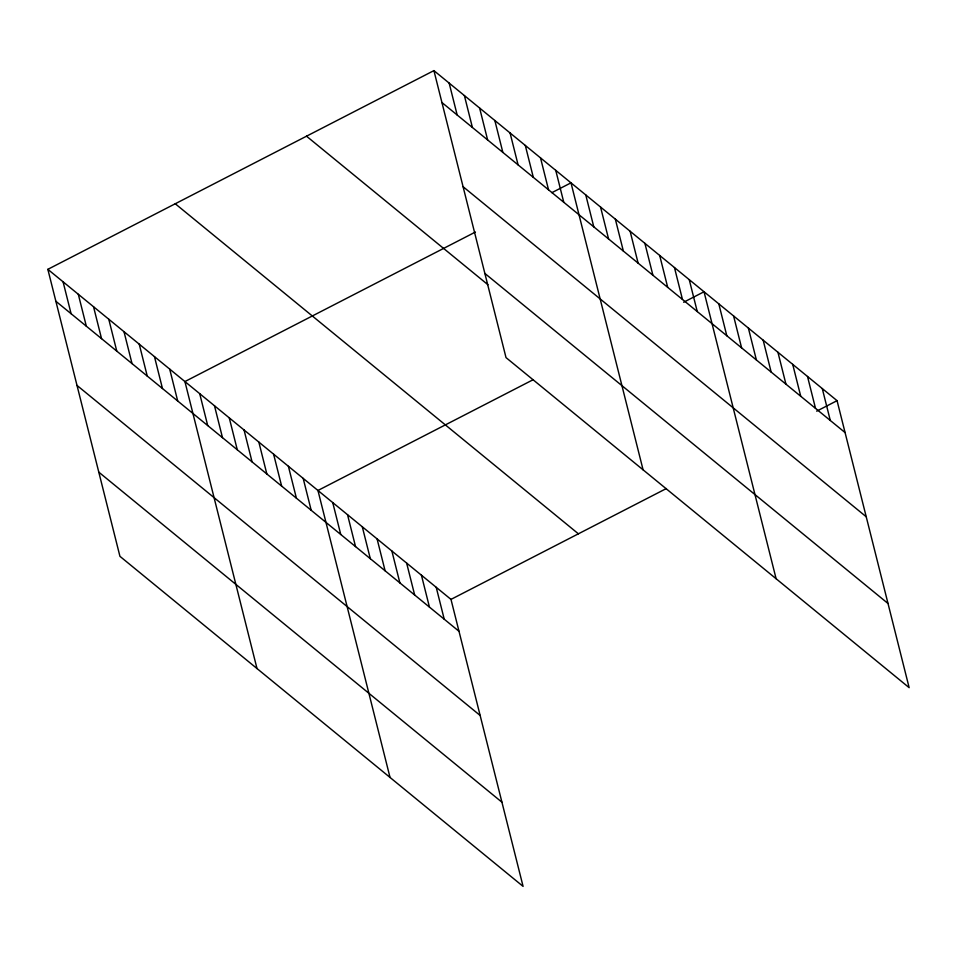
<?xml version="1.0" encoding="UTF-8"?>
<svg xmlns="http://www.w3.org/2000/svg" width="957" height="957" viewBox="0 0 957 957"><rect width="100%" height="100%" fill="white"/><g stroke="black" fill="none" stroke-linecap="round" stroke-linejoin="round"><path stroke-width="1.44" d="M47.85 269.336L450.986 599.393L523.084 886.385L119.936 556.328L47.85 269.336L433.916 70.615L837.064 400.672L909.15 687.664L506.014 357.607L433.916 70.615M475.438 232.025L184.916 381.556L257.002 668.548M551.878 192.668L570.994 182.835L643.08 469.827M533.3 379.63L317.951 490.474L390.037 777.467M683.645 302.245L704.029 291.753L776.115 578.746M450.986 599.393L666.347 488.548M816.68 411.163L837.064 400.672M441.931 102.531L845.079 432.576M463.08 186.699L866.217 516.756M484.864 273.427L888 603.484M306.515 136.193L487.926 284.719M175.251 203.757L578.399 533.815M55.865 301.252L459.001 631.297M77.003 385.42L480.151 715.477M98.798 472.148L501.935 802.205M822.278 388.566L830.293 420.47M807.505 376.472L815.52 408.376M792.719 364.366L800.734 396.27M777.933 352.26L785.948 384.176M763.16 340.166L771.163 372.07M748.374 328.06L756.389 359.964M733.588 315.954L741.603 347.87M718.803 303.859L726.818 335.763M689.243 279.647L697.258 311.563M674.458 267.553L682.473 299.457M659.684 255.447L667.699 287.351M644.898 243.341L652.913 275.257M630.113 231.247L638.128 263.151M615.339 219.141L623.354 251.045M600.553 207.035L608.568 238.951M585.768 194.941L593.783 226.845M555.754 170.37L563.769 202.274M540.526 157.905L548.54 189.809M525.297 145.428L533.312 177.332M510.069 132.963L518.084 164.867M494.841 120.498L502.856 152.402M479.613 108.021L487.627 139.937M464.384 95.556L472.399 127.46M449.156 83.092L457.171 114.996M436.213 587.287L444.227 619.191M421.427 575.193L429.442 607.097M406.641 563.087L414.656 594.991M391.868 550.981L399.882 582.897M377.082 538.887L385.097 570.791M362.296 526.781L370.311 558.685M347.523 514.675L355.537 546.591M332.737 502.581L340.752 534.485M303.178 478.368L311.192 510.284M288.392 466.274L296.407 498.178M273.606 454.168L281.621 486.072M258.833 442.062L266.847 473.978M244.047 429.968L252.062 461.872M229.261 417.862L237.276 449.766M214.488 405.756L222.491 437.672M199.702 393.662L207.717 425.566M169.688 369.091L177.703 400.995M154.46 356.626L162.475 388.53M139.232 344.149L147.246 376.065M124.003 331.684L132.018 363.588M108.775 319.219L116.778 351.123M93.535 306.742L101.55 338.658M78.307 294.278L86.321 326.181M63.078 281.813L71.093 313.717"/></g></svg>
